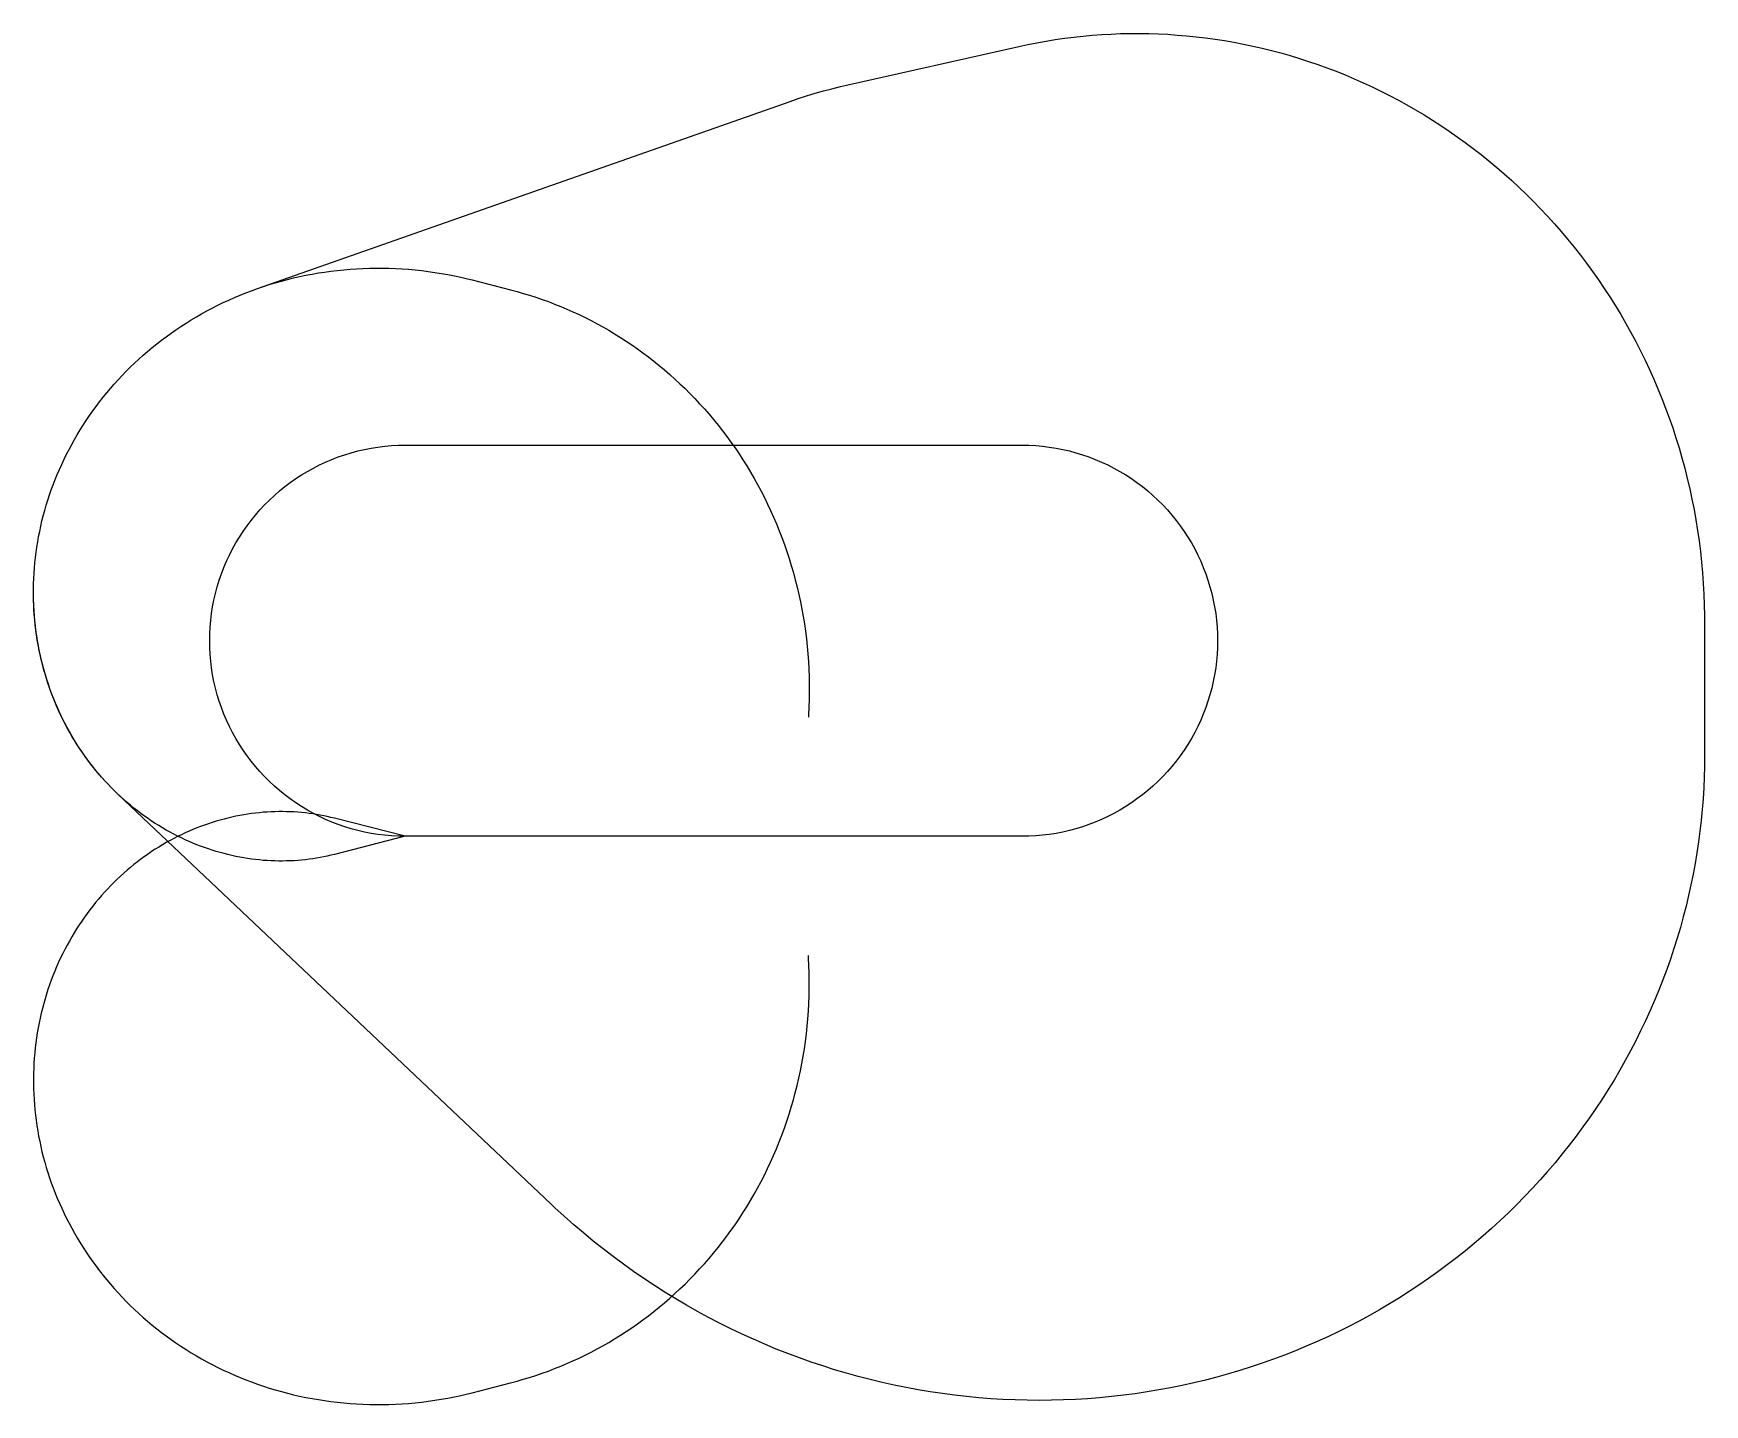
# Model space of a CAD drawing. Header units: metres. Extents: x -7073 to 24723, y -10806 to 15269.
import ezdxf

# ---------------------------------------------------------------- set-up
doc = ezdxf.new("R2010")
doc.units = ezdxf.units.M

msp = doc.modelspace()

# ---------------------------------------------------------------- linework, layer by layer
at = {"layer": 'NorminalTrack', "color": 1}
msp.add_lwpolyline([(0, 0), (0, 0), (-130, 2), (-259, 9), (-389, 20), (-518, 36), (-646, 57), (-773, 81), (-900, 110), (-1025, 144), (-1149, 182), (-1272, 224), (-1393, 271), (-1513, 322), (-1630, 376), (-1746, 435), (-1860, 498), (-1971, 565), (-2080, 636), (-2186, 710), (-2290, 788), (-2391, 870), (-2489, 955), (-2584, 1044), (-2676, 1136), (-2764, 1231), (-2849, 1329), (-2931, 1430), (-3009, 1533), (-3084, 1640), (-3154, 1748), (-3221, 1860), (-3284, 1973), (-3343, 2089), (-3398, 2207), (-3449, 2326), (-3495, 2447), (-3537, 2570), (-3575, 2694), (-3609, 2820), (-3638, 2946), (-3663, 3074), (-3683, 3202), (-3699, 3331), (-3710, 3460), (-3717, 3590), (-3719, 3719), (-3717, 3849), (-3710, 3979), (-3699, 4108), (-3683, 4237), (-3663, 4365), (-3638, 4493), (-3609, 4619), (-3575, 4745), (-3537, 4869), (-3495, 4991), (-3449, 5113), (-3398, 5232), (-3343, 5350), (-3284, 5466), (-3221, 5579), (-3154, 5690), (-3084, 5799), (-3009, 5906), (-2931, 6009), (-2849, 6110), (-2764, 6208), (-2676, 6303), (-2584, 6395), (-2489, 6483), (-2391, 6569), (-2290, 6650), (-2186, 6728), (-2080, 6803), (-1971, 6874), (-1860, 6940), (-1746, 7003), (-1630, 7062), (-1513, 7117), (-1393, 7168), (-1272, 7214), (-1149, 7257), (-1025, 7295), (-900, 7328), (-773, 7357), (-646, 7382), (-518, 7403), (-389, 7418), (-259, 7430), (-130, 7437), (0, 7439), (0, 7439), (11738, 7439), (11738, 7439), (11868, 7437), (11997, 7430), (12127, 7418), (12255, 7403), (12384, 7382), (12511, 7357), (12638, 7328), (12763, 7295), (12887, 7257), (13010, 7214), (13131, 7168), (13251, 7117), (13368, 7062), (13484, 7003), (13597, 6940), (13709, 6874), (13818, 6803), (13924, 6728), (14028, 6650), (14129, 6569), (14227, 6483), (14321, 6395), (14413, 6303), (14502, 6208), (14587, 6110), (14669, 6009), (14747, 5906), (14821, 5799), (14892, 5690), (14959, 5579), (15022, 5466), (15081, 5350), (15136, 5232), (15186, 5113), (15233, 4991), (15275, 4869), (15313, 4745), (15347, 4619), (15376, 4493), (15401, 4365), (15421, 4237), (15437, 4108), (15448, 3979), (15455, 3849), (15457, 3719), (15455, 3590), (15448, 3460), (15437, 3331), (15421, 3202), (15401, 3074), (15376, 2946), (15347, 2820), (15313, 2694), (15275, 2570), (15233, 2447), (15186, 2326), (15136, 2207), (15081, 2089), (15022, 1973), (14959, 1860), (14892, 1748), (14821, 1640), (14747, 1533), (14669, 1430), (14587, 1329), (14502, 1231), (14413, 1136), (14321, 1044), (14227, 955), (14129, 870), (14028, 788), (13924, 710), (13818, 636), (13709, 565), (13597, 498), (13484, 435), (13368, 376), (13251, 322), (13131, 271), (13010, 224), (12887, 182), (12763, 144), (12638, 110), (12511, 81), (12384, 57), (12255, 36), (12127, 20), (11997, 9), (11868, 2), (11738, 0), (0, 0)], dxfattribs=at)
at = {"layer": 'WindSpiral', "color": 5}
for points in [[(0, 0), (-1346, -345), (-1414, -361), (-1481, -377), (-1550, -391), (-1619, -404), (-1688, -416), (-1758, -427), (-1828, -437), (-1899, -445), (-1970, -453), (-2041, -459), (-2113, -463), (-2185, -467), (-2258, -469), (-2331, -470), (-2404, -470), (-2477, -469), (-2551, -466), (-2625, -462), (-2699, -457), (-2773, -450), (-2848, -442), (-2922, -433), (-2997, -422), (-3072, -410), (-3147, -396), (-3221, -382), (-3296, -366), (-3371, -348), (-3446, -329), (-3520, -309), (-3595, -288), (-3670, -265), (-3744, -240), (-3818, -214), (-3892, -187), (-3966, -159), (-4039, -129), (-4112, -98), (-4185, -65), (-4258, -31), (-4330, 5), (-4402, 42), (-4473, 80), (-4545, 119), (-4615, 160), (-4685, 203), (-4755, 246), (-4824, 291), (-4892, 338), (-4960, 386), (-5027, 435), (-5094, 485), (-5160, 537), (-5225, 590), (-5290, 645), (-5353, 700), (-5416, 757), (-5479, 816), (-5540, 875), (-5600, 936), (-5660, 998), (-5719, 1061), (-5777, 1126), (-5834, 1192), (-5889, 1259), (-5944, 1327), (-5998, 1396), (-6051, 1467), (-6103, 1538), (-6153, 1611), (-6203, 1685), (-6251, 1760), (-6298, 1836), (-6345, 1913), (-6389, 1991), (-6433, 2070), (-6475, 2150), (-6516, 2231), (-6556, 2313), (-6594, 2396), (-6632, 2480), (-6667, 2565), (-6702, 2650), (-6735, 2737), (-6766, 2824), (-6796, 2912), (-6825, 3001), (-6852, 3091), (-6878, 3181), (-6902, 3272), (-6924, 3364), (-6946, 3456), (-6965, 3549), (-6983, 3643), (-6999, 3737), (-7014, 3832), (-7027, 3927), (-7039, 4023), (-7049, 4119), (-7057, 4216), (-7063, 4313), (-7068, 4411), (-7071, 4508), (-7073, 4607), (-7073, 4705), (-7071, 4804), (-7067, 4903), (-7062, 5002), (-7054, 5101), (-7045, 5201), (-7035, 5300), (-7022, 5400), (-7008, 5500), (-6992, 5599), (-6974, 5699), (-6954, 5798), (-6933, 5898), (-6910, 5997), (-6885, 6097), (-6858, 6196), (-6829, 6295), (-6799, 6393), (-6767, 6492), (-6733, 6590), (-6697, 6687), (-6659, 6785), (-6620, 6882), (-6578, 6978), (-6535, 7074), (-6491, 7170), (-6444, 7265), (-6396, 7359), (-6345, 7453), (-6293, 7546), (-6240, 7638), (-6184, 7730), (-6127, 7821), (-6068, 7911), (-6008, 8000), (-5945, 8089), (-5881, 8177), (-5816, 8263), (-5748, 8349), (-5679, 8434), (-5608, 8518), (-5536, 8601), (-5462, 8682), (-5387, 8763), (-5309, 8843), (-5231, 8921), (-5150, 8998), (-5068, 9074), (-4985, 9149), (-4900, 9222), (-4814, 9294), (-4726, 9365), (-4637, 9434), (-4546, 9502), (-4454, 9569), (-4361, 9634), (-4266, 9698), (-4170, 9760), (-4072, 9820), (-3973, 9879), (-3873, 9937), (-3772, 9992), (-3670, 10046), (-3566, 10099), (-3461, 10150), (-3355, 10199), (-3248, 10246), (-3140, 10292), (-3031, 10335), (-2921, 10377), (-2810, 10417), (-2810, 10417), (7323, 13977), (7480, 14030), (7639, 14081), (7798, 14130), (7959, 14176), (8121, 14218), (8284, 14259), (8396, 14284), (11674, 15022), (11847, 15059), (12020, 15093), (12194, 15124), (12368, 15152), (12544, 15178), (12720, 15200), (12897, 15219), (13074, 15235), (13252, 15248), (13430, 15258), (13609, 15265), (13788, 15268), (13968, 15269), (14148, 15266), (14328, 15260), (14508, 15252), (14688, 15239), (14868, 15224), (15049, 15206), (15229, 15184), (15409, 15159), (15589, 15132), (15768, 15100), (15948, 15066), (16127, 15029), (16305, 14988), (16483, 14944), (16661, 14897), (16838, 14847), (17014, 14794), (17190, 14737), (17365, 14677), (17539, 14615), (17712, 14549), (17885, 14480), (18056, 14407), (18227, 14332), (18396, 14254), (18564, 14173), (18731, 14088), (18897, 14001), (19061, 13910), (19224, 13817), (19386, 13720), (19546, 13621), (19705, 13518), (19862, 13413), (20017, 13305), (20171, 13194), (20323, 13080), (20473, 12964), (20621, 12844), (20768, 12722), (20912, 12597), (21055, 12470), (21195, 12339), (21334, 12206), (21470, 12071), (21604, 11933), (21736, 11792), (21866, 11649), (21993, 11504), (22118, 11356), (22240, 11206), (22360, 11053), (22478, 10898), (22592, 10741), (22705, 10582), (22814, 10420), (22921, 10257), (23026, 10091), (23127, 9923), (23226, 9753), (23322, 9582), (23415, 9408), (23505, 9233), (23592, 9055), (23676, 8876), (23757, 8696), (23835, 8513), (23910, 8329), (23982, 8144), (24050, 7957), (24116, 7769), (24178, 7579), (24237, 7388), (24293, 7195), (24346, 7002), (24395, 6807), (24441, 6611), (24483, 6414), (24522, 6216), (24558, 6018), (24590, 5818), (24619, 5617), (24644, 5416), (24666, 5214), (24684, 5012), (24699, 4809), (24710, 4605), (24718, 4401), (24722, 4196), (24723, 4059), (24723, 1536), (24721, 1331), (24716, 1125), (24707, 920), (24694, 715), (24678, 509), (24658, 304), (24635, 98), (24608, -107), (24577, -312), (24543, -516), (24505, -721), (24464, -925), (24419, -1128), (24370, -1331), (24318, -1533), (24262, -1735), (24202, -1935), (24139, -2136), (24073, -2335), (24002, -2533), (23929, -2730), (23851, -2926), (23771, -3121), (23686, -3315), (23598, -3508), (23507, -3699), (23412, -3889), (23314, -4078), (23213, -4265), (23108, -4450), (23000, -4634), (22888, -4816), (22773, -4997), (22655, -5176), (22533, -5352), (22408, -5527), (22280, -5700), (22149, -5871), (22015, -6040), (21878, -6206), (21737, -6371), (21594, -6533), (21447, -6693), (21298, -6850), (21146, -7005), (20991, -7158), (20832, -7308), (20672, -7455), (20508, -7600), (20342, -7742), (20173, -7881), (20001, -8018), (19827, -8151), (19650, -8282), (19471, -8410), (19289, -8535), (19105, -8657), (18919, -8775), (18730, -8891), (18539, -9004), (18346, -9113), (18151, -9219), (17954, -9321), (17754, -9421), (17553, -9517), (17350, -9609), (17145, -9698), (16938, -9784), (16730, -9866), (16520, -9945), (16308, -10020), (16095, -10091), (15880, -10159), (15664, -10223), (15446, -10283), (15227, -10340), (15007, -10393), (14786, -10442), (14564, -10487), (14340, -10528), (14116, -10566), (13891, -10600), (13665, -10629), (13438, -10655), (13210, -10677), (12982, -10695), (12754, -10709), (12524, -10719), (12295, -10725), (12065, -10727), (11835, -10725), (11604, -10719), (11373, -10709), (11143, -10695), (10912, -10677), (10682, -10654), (10451, -10628), (10221, -10598), (9991, -10564), (9761, -10525), (9532, -10483), (9303, -10436), (9075, -10386), (8848, -10331), (8621, -10272), (8395, -10210), (8170, -10143), (7946, -10072), (7723, -9998), (7501, -9919), (7280, -9836), (7060, -9750), (6842, -9659), (6625, -9565), (6409, -9467), (6195, -9365), (5982, -9259), (5771, -9149), (5562, -9035), (5355, -8918), (5149, -8797), (4945, -8672), (4743, -8543), (4544, -8411), (4346, -8275), (4151, -8136), (3957, -7993), (3766, -7846), (3578, -7696), (3392, -7543), (3208, -7386), (3027, -7226), (2849, -7062), (2776, -6994), (-5464, 802), (-5526, 861), (-5586, 922), (-5646, 984), (-5705, 1047), (-5763, 1111), (-5820, 1176), (-5877, 1243), (-5932, 1311), (-5986, 1380), (-6039, 1450), (-6091, 1521), (-6142, 1594), (-6191, 1667), (-6240, 1742), (-6288, 1818), (-6334, 1895), (-6379, 1972), (-6423, 2051), (-6466, 2131), (-6507, 2212), (-6547, 2294), (-6586, 2377), (-6623, 2460), (-6659, 2545), (-6694, 2630), (-6727, 2717), (-6759, 2804), (-6789, 2892), (-6818, 2980), (-6846, 3070), (-6872, 3160), (-6896, 3251), (-6919, 3343), (-6941, 3435), (-6961, 3528), (-6979, 3621), (-6996, 3715), (-7011, 3810), (-7024, 3905), (-7036, 4001), (-7047, 4097), (-7055, 4194), (-7062, 4291), (-7067, 4388), (-7071, 4486), (-7073, 4584), (-7073, 4641)], [(0, 0), (-1346, -345), (-1414, -361), (-1481, -377), (-1550, -391), (-1619, -404), (-1688, -416), (-1758, -427), (-1828, -437), (-1899, -445), (-1970, -453), (-2041, -459), (-2113, -463), (-2185, -467), (-2258, -469), (-2331, -470), (-2404, -470), (-2477, -469), (-2551, -466), (-2625, -462), (-2699, -457), (-2773, -450), (-2848, -442), (-2922, -433), (-2997, -422), (-3072, -410), (-3147, -396), (-3221, -382), (-3296, -366), (-3371, -348), (-3446, -329), (-3520, -309), (-3595, -288), (-3670, -265), (-3744, -240), (-3818, -214), (-3892, -187), (-3966, -159), (-4039, -129), (-4112, -98), (-4185, -65), (-4258, -31), (-4330, 5), (-4402, 42), (-4473, 80), (-4545, 119), (-4615, 160), (-4685, 203), (-4755, 246), (-4824, 291), (-4892, 338), (-4960, 386), (-5027, 435), (-5094, 485), (-5160, 537), (-5225, 590), (-5290, 645), (-5353, 700), (-5416, 757), (-5479, 816), (-5540, 875), (-5600, 936), (-5660, 998), (-5719, 1061), (-5777, 1126), (-5834, 1192), (-5889, 1259), (-5944, 1327), (-5998, 1396), (-6051, 1467), (-6103, 1538), (-6153, 1611), (-6203, 1685), (-6251, 1760), (-6298, 1836), (-6345, 1913), (-6389, 1991), (-6433, 2070), (-6475, 2150), (-6516, 2231), (-6556, 2313), (-6594, 2396), (-6632, 2480), (-6667, 2565), (-6702, 2650), (-6735, 2737), (-6766, 2824), (-6796, 2912), (-6825, 3001), (-6852, 3091), (-6878, 3181), (-6902, 3272), (-6924, 3364), (-6946, 3456), (-6965, 3549), (-6983, 3643), (-6999, 3737), (-7014, 3832), (-7027, 3927), (-7039, 4023), (-7049, 4119), (-7057, 4216), (-7063, 4313), (-7068, 4411), (-7071, 4508), (-7073, 4607), (-7073, 4705), (-7071, 4804), (-7067, 4903), (-7062, 5002), (-7054, 5101), (-7045, 5201), (-7035, 5300), (-7022, 5400), (-7008, 5500), (-6992, 5599), (-6974, 5699), (-6954, 5798), (-6933, 5898), (-6910, 5997), (-6885, 6097), (-6858, 6196), (-6829, 6295), (-6799, 6393), (-6767, 6492), (-6733, 6590), (-6697, 6687), (-6659, 6785), (-6620, 6882), (-6578, 6978), (-6535, 7074), (-6491, 7170), (-6444, 7265), (-6396, 7359), (-6345, 7453), (-6293, 7546), (-6240, 7638), (-6184, 7730), (-6127, 7821), (-6068, 7911), (-6008, 8000), (-5945, 8089), (-5881, 8177), (-5816, 8263), (-5748, 8349), (-5679, 8434), (-5608, 8518), (-5536, 8601), (-5462, 8682), (-5387, 8763), (-5309, 8843), (-5231, 8921), (-5150, 8998), (-5068, 9074), (-4985, 9149), (-4900, 9222), (-4814, 9294), (-4726, 9365), (-4637, 9434), (-4546, 9502), (-4454, 9569), (-4361, 9634), (-4266, 9698), (-4170, 9760), (-4072, 9820), (-3973, 9879), (-3873, 9937), (-3772, 9992), (-3670, 10046), (-3566, 10099), (-3461, 10150), (-3355, 10199), (-3248, 10246), (-3140, 10292), (-3031, 10335), (-2921, 10377), (-2810, 10417), (-2698, 10456), (-2585, 10492), (-2471, 10527), (-2356, 10559), (-2241, 10590), (-2125, 10618), (-2008, 10645), (-1890, 10670), (-1771, 10693), (-1652, 10713), (-1532, 10732), (-1412, 10749), (-1291, 10763), (-1170, 10776), (-1048, 10786), (-926, 10794), (-803, 10800), (-680, 10804), (-556, 10806), (-433, 10806), (-309, 10803), (-184, 10799), (-60, 10792), (64, 10783), (189, 10772), (314, 10758), (439, 10742), (563, 10725), (688, 10705), (812, 10682), (937, 10658), (1061, 10631), (1185, 10602), (1273, 10580), (2007, 10392), (2128, 10360), (2248, 10326), (2367, 10290), (2487, 10252), (2605, 10211), (2724, 10168), (2842, 10123), (2959, 10076), (3076, 10027), (3192, 9976), (3308, 9922), (3422, 9867), (3536, 9809), (3650, 9749), (3762, 9687), (3874, 9623), (3984, 9557), (4094, 9489), (4203, 9418), (4311, 9346), (4418, 9272), (4523, 9195), (4628, 9117), (4731, 9037), (4833, 8954), (4934, 8870), (5034, 8784), (5132, 8696), (5229, 8606), (5325, 8514), (5419, 8420), (5512, 8324), (5603, 8227), (5693, 8128), (5781, 8027), (5868, 7924), (5953, 7820), (6036, 7714), (6118, 7606), (6198, 7497), (6276, 7386), (6352, 7273), (6426, 7159), (6499, 7044), (6570, 6926), (6639, 6808), (6706, 6688), (6771, 6566), (6834, 6444), (6894, 6320), (6953, 6194), (7010, 6068), (7065, 5940), (7117, 5811), (7168, 5680), (7216, 5549), (7262, 5417), (7306, 5283), (7347, 5149), (7386, 5013), (7423, 4877), (7458, 4739), (7490, 4601), (7520, 4462), (7548, 4322), (7573, 4182), (7595, 4041), (7616, 3899), (7634, 3756), (7649, 3613), (7662, 3470), (7672, 3326), (7680, 3181), (7686, 3036), (7689, 2891), (7689, 2746), (7687, 2600), (7682, 2454), (7675, 2308), (7672, 2265)], [(0, 0), (-1346, 345), (-1414, 361), (-1481, 377), (-1550, 391), (-1619, 404), (-1688, 416), (-1758, 427), (-1828, 437), (-1899, 445), (-1970, 453), (-2041, 459), (-2113, 463), (-2185, 467), (-2258, 469), (-2331, 470), (-2404, 470), (-2477, 469), (-2551, 466), (-2625, 462), (-2699, 457), (-2773, 450), (-2848, 442), (-2922, 433), (-2997, 422), (-3072, 410), (-3147, 396), (-3221, 382), (-3296, 366), (-3371, 348), (-3446, 329), (-3520, 309), (-3595, 288), (-3670, 265), (-3744, 240), (-3818, 214), (-3892, 187), (-3966, 159), (-4039, 129), (-4112, 98), (-4185, 65), (-4258, 31), (-4330, -5), (-4402, -42), (-4473, -80), (-4545, -119), (-4615, -160), (-4685, -203), (-4755, -246), (-4824, -291), (-4892, -338), (-4960, -386), (-5027, -435), (-5094, -485), (-5160, -537), (-5225, -590), (-5290, -645), (-5353, -700), (-5416, -757), (-5479, -816), (-5540, -875), (-5600, -936), (-5660, -998), (-5719, -1061), (-5777, -1126), (-5834, -1192), (-5889, -1259), (-5944, -1327), (-5998, -1396), (-6051, -1467), (-6103, -1538), (-6153, -1611), (-6203, -1685), (-6251, -1760), (-6298, -1836), (-6345, -1913), (-6389, -1991), (-6433, -2070), (-6475, -2150), (-6516, -2231), (-6556, -2313), (-6594, -2396), (-6632, -2480), (-6667, -2565), (-6702, -2650), (-6735, -2737), (-6766, -2824), (-6796, -2912), (-6825, -3001), (-6852, -3091), (-6878, -3181), (-6902, -3272), (-6924, -3364), (-6946, -3456), (-6965, -3549), (-6983, -3643), (-6999, -3737), (-7014, -3832), (-7027, -3927), (-7039, -4023), (-7049, -4119), (-7057, -4216), (-7063, -4313), (-7068, -4411), (-7071, -4508), (-7073, -4607), (-7073, -4705), (-7071, -4804), (-7067, -4903), (-7062, -5002), (-7054, -5101), (-7045, -5201), (-7035, -5300), (-7022, -5400), (-7008, -5500), (-6992, -5599), (-6974, -5699), (-6954, -5798), (-6933, -5898), (-6910, -5997), (-6885, -6097), (-6858, -6196), (-6829, -6295), (-6799, -6393), (-6767, -6492), (-6733, -6590), (-6697, -6687), (-6659, -6785), (-6620, -6882), (-6578, -6978), (-6535, -7074), (-6491, -7170), (-6444, -7265), (-6396, -7359), (-6345, -7453), (-6293, -7546), (-6240, -7638), (-6184, -7730), (-6127, -7821), (-6068, -7911), (-6008, -8000), (-5945, -8089), (-5881, -8177), (-5816, -8263), (-5748, -8349), (-5679, -8434), (-5608, -8518), (-5536, -8601), (-5462, -8682), (-5387, -8763), (-5309, -8843), (-5231, -8921), (-5150, -8998), (-5068, -9074), (-4985, -9149), (-4900, -9222), (-4814, -9294), (-4726, -9365), (-4637, -9434), (-4546, -9502), (-4454, -9569), (-4361, -9634), (-4266, -9698), (-4170, -9760), (-4072, -9820), (-3973, -9879), (-3873, -9937), (-3772, -9992), (-3670, -10046), (-3566, -10099), (-3461, -10150), (-3355, -10199), (-3248, -10246), (-3140, -10292), (-3031, -10335), (-2921, -10377), (-2810, -10417), (-2698, -10456), (-2585, -10492), (-2471, -10527), (-2356, -10559), (-2241, -10590), (-2125, -10618), (-2008, -10645), (-1890, -10670), (-1771, -10693), (-1652, -10713), (-1532, -10732), (-1412, -10749), (-1291, -10763), (-1170, -10776), (-1048, -10786), (-926, -10794), (-803, -10800), (-680, -10804), (-556, -10806), (-433, -10806), (-309, -10803), (-184, -10799), (-60, -10792), (64, -10783), (189, -10772), (314, -10758), (439, -10742), (563, -10725), (688, -10705), (812, -10682), (937, -10658), (1061, -10631), (1185, -10602), (1273, -10580), (2007, -10392), (2128, -10360), (2248, -10326), (2367, -10290), (2487, -10252), (2605, -10211), (2724, -10168), (2842, -10123), (2959, -10076), (3076, -10027), (3192, -9976), (3308, -9922), (3422, -9867), (3536, -9809), (3650, -9749), (3762, -9687), (3874, -9623), (3984, -9557), (4094, -9489), (4203, -9418), (4311, -9346), (4418, -9272), (4523, -9195), (4628, -9117), (4731, -9037), (4833, -8954), (4934, -8870), (5034, -8784), (5132, -8696), (5229, -8606), (5325, -8514), (5419, -8420), (5512, -8324), (5603, -8227), (5693, -8128), (5781, -8027), (5868, -7924), (5953, -7820), (6036, -7714), (6118, -7606), (6198, -7497), (6276, -7386), (6352, -7273), (6426, -7159), (6499, -7044), (6570, -6926), (6639, -6808), (6706, -6688), (6771, -6566), (6834, -6444), (6894, -6320), (6953, -6194), (7010, -6068), (7065, -5940), (7117, -5811), (7168, -5680), (7216, -5549), (7262, -5417), (7306, -5283), (7347, -5149), (7386, -5013), (7423, -4877), (7458, -4739), (7490, -4601), (7520, -4462), (7548, -4322), (7573, -4182), (7595, -4041), (7616, -3899), (7634, -3756), (7649, -3613), (7662, -3470), (7672, -3326), (7680, -3181), (7686, -3036), (7689, -2891), (7689, -2746), (7687, -2600), (7682, -2454), (7675, -2308), (7672, -2265)]]:
    msp.add_lwpolyline(points, dxfattribs=at)

doc.saveas('drawing.dxf')
